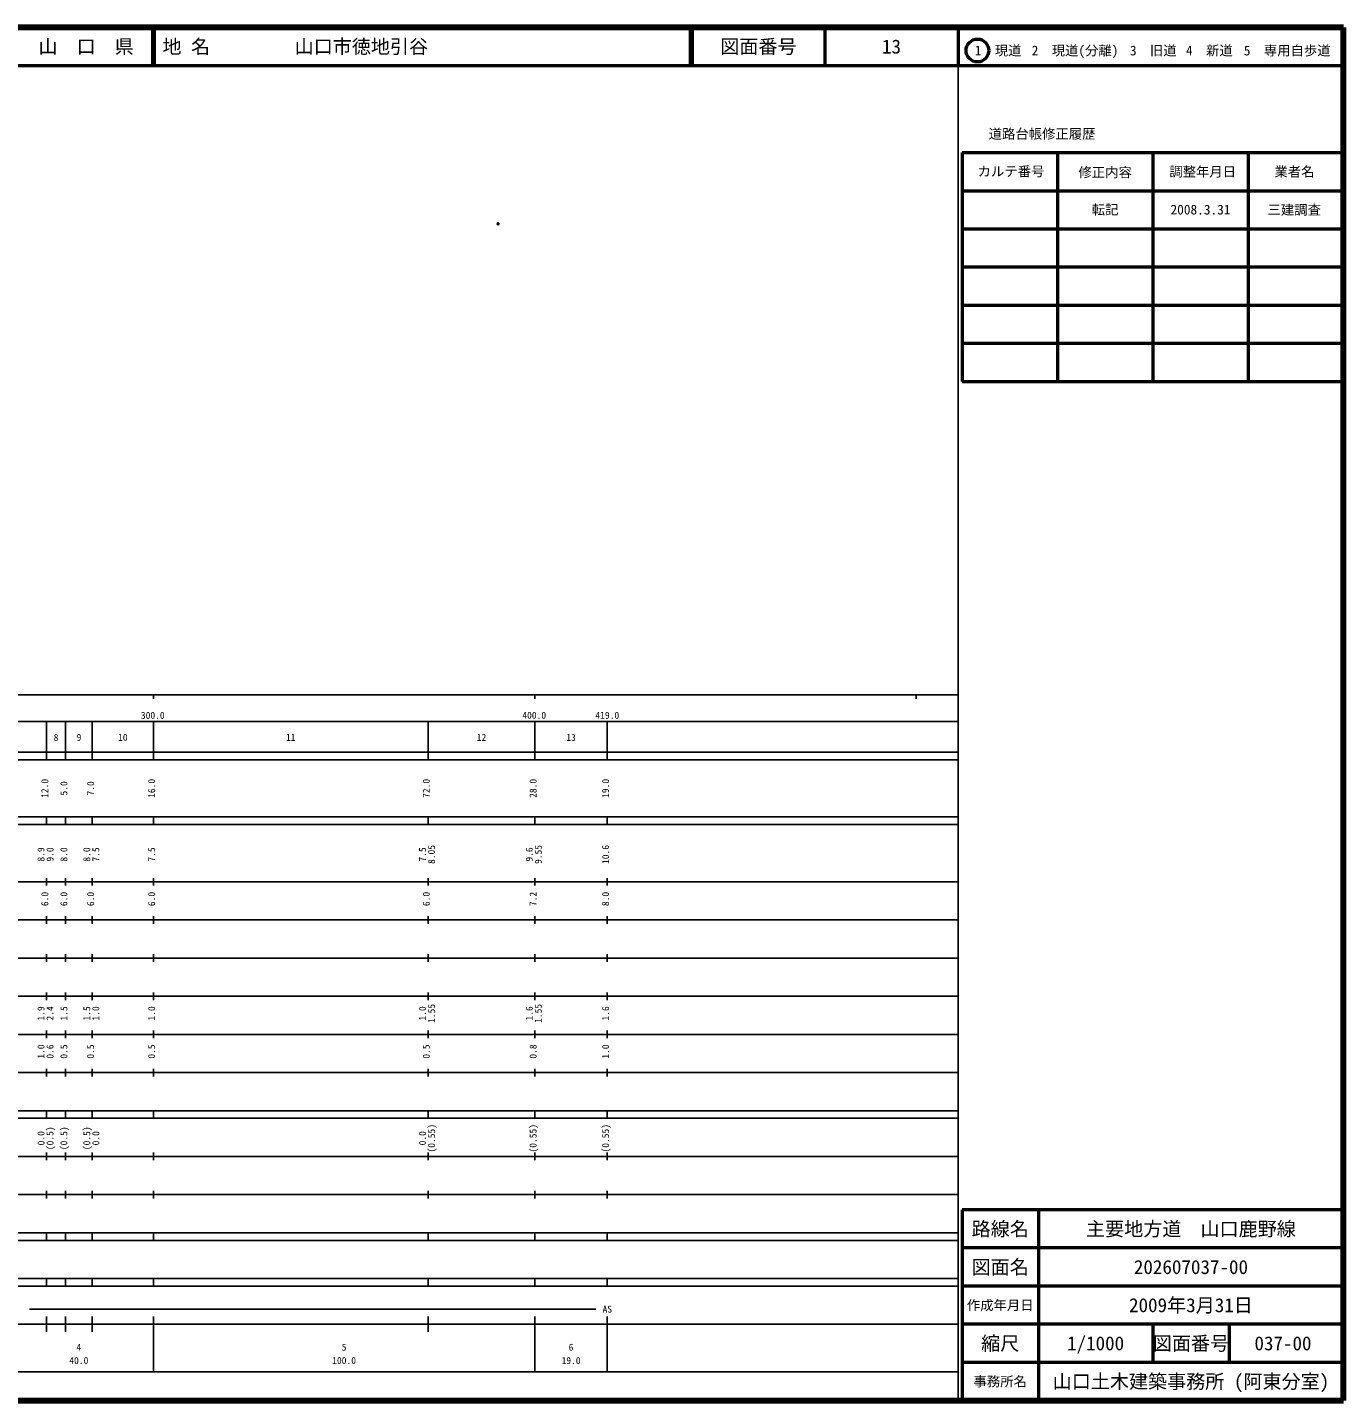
# Model space of a CAD drawing. Units: millimetres on the paper. Extents: x 40 to 680, y 20 to 380.
# Drawn here: x 335 to 680, y 20 to 380 of the extents above; entities that cross this region are included whole.
import ezdxf
from ezdxf.enums import TextEntityAlignment as Align

# ---------------------------------------------------------------- set-up
doc = ezdxf.new("R2010")
doc.units = ezdxf.units.MM
doc.header["$PDMODE"] = 32
doc.header["$PDSIZE"] = 0.5
doc.layers.add('M-OTRS', color=6, linetype='Continuous')
doc.layers.add('M-TTL-TXT', color=7, linetype='Continuous')
for name, color, linetype, lineweight in [('M-TTL', 2, 'Continuous', 140), ('M-TTL-BAND', 7, 'Continuous', 25), ('M-TTL-FRAM', 2, 'Continuous', 50), ('M-TTL-LINE', 7, 'Continuous', 50)]:
    doc.layers.add(name, color=color, linetype=linetype, lineweight=lineweight)
doc.styles.add('ＭＳ ゴシック', font='')
doc.styles.get('ＭＳ ゴシック').set_extended_font_data('MS Gothic')

msp = doc.modelspace()

# ---------------------------------------------------------------- linework, layer by layer
at = {"layer": 'M-OTRS'}
msp.add_point((458.349, 328.49), dxfattribs=at)
at = {"layer": 'M-TTL'}
for p, q in [((680, 380), (40, 380)), ((680, 20), (680, 380)), ((40, 20), (680, 20))]:
    msp.add_line(p, q, dxfattribs=at)
at = {"layer": 'M-TTL-BAND'}
for p, q in [((579, 20), (579, 370)), ((40, 205), (579, 205)), ((368, 205), (368, 204)), ((468, 205), (468, 204)), ((568, 205), (568, 204)), ((68, 198), (579, 198)), ((340, 188), (340, 198)), ((345, 188), (345, 198)), ((352, 188), (352, 198)), ((368, 188), (368, 198)), ((440, 188), (440, 198)), ((468, 188), (468, 198)), ((487, 188), (487, 198)), ((40, 190), (579, 190)), ((40, 188), (579, 188)), ((40, 173), (579, 173)), ((340, 171), (340, 173)), ((345, 171), (345, 173)), ((352, 171), (352, 173)), ((368, 171), (368, 173)), ((440, 171), (440, 173)), ((468, 171), (468, 173)), ((487, 171), (487, 173)), ((40, 171), (579, 171)), ((40, 156), (579, 156)), ((340, 155), (340, 157)), ((345, 155), (345, 157)), ((352, 155), (352, 157)), ((368, 155), (368, 157)), ((440, 155), (440, 157)), ((468, 155), (468, 157)), ((487, 155), (487, 157)), ((46, 146), (579, 146)), ((340, 145), (340, 147)), ((345, 145), (345, 147)), ((352, 145), (352, 147)), ((368, 145), (368, 147)), ((440, 145), (440, 147)), ((468, 145), (468, 147)), ((487, 145), (487, 147)), ((340, 135), (340, 137)), ((345, 135), (345, 137)), ((352, 135), (352, 137)), ((368, 135), (368, 137)), ((440, 135), (440, 137)), ((468, 135), (468, 137)), ((487, 135), (487, 137)), ((52, 136), (579, 136)), ((46, 126), (579, 126)), ((340, 125), (340, 127)), ((345, 125), (345, 127)), ((352, 125), (352, 127)), ((368, 125), (368, 127)), ((440, 125), (440, 127)), ((468, 125), (468, 127)), ((487, 125), (487, 127)), ((52, 116), (579, 116)), ((340, 115), (340, 117)), ((345, 115), (345, 117)), ((352, 115), (352, 117)), ((368, 115), (368, 117)), ((440, 115), (440, 117)), ((468, 115), (468, 117)), ((487, 115), (487, 117)), ((46, 106), (579, 106)), ((340, 105), (340, 107)), ((345, 105), (345, 107)), ((352, 105), (352, 107)), ((368, 105), (368, 107)), ((440, 105), (440, 107)), ((468, 105), (468, 107)), ((487, 105), (487, 107)), ((40, 96), (579, 96)), ((40, 94), (579, 94)), ((340, 94), (340, 96)), ((345, 94), (345, 96)), ((352, 94), (352, 96)), ((368, 94), (368, 96)), ((440, 94), (440, 96)), ((468, 94), (468, 96)), ((487, 94), (487, 96)), ((49, 84), (579, 84)), ((340, 83), (340, 85)), ((345, 83), (345, 85)), ((352, 83), (352, 85)), ((368, 83), (368, 85)), ((440, 83), (440, 85)), ((468, 83), (468, 85)), ((487, 83), (487, 85)), ((40, 74), (579, 74)), ((340, 73), (340, 75)), ((345, 73), (345, 75)), ((352, 73), (352, 75)), ((368, 73), (368, 75)), ((440, 73), (440, 75)), ((468, 73), (468, 75)), ((487, 73), (487, 75)), ((40, 64), (579, 64)), ((40, 62), (579, 62)), ((340, 62), (340, 64)), ((345, 62), (345, 64)), ((352, 62), (352, 64)), ((368, 62), (368, 64)), ((440, 62), (440, 64)), ((468, 62), (468, 64)), ((487, 62), (487, 64)), ((40, 52), (579, 52)), ((340, 50), (340, 52)), ((345, 50), (345, 52)), ((352, 50), (352, 52)), ((368, 50), (368, 52)), ((440, 50), (440, 52)), ((468, 50), (468, 52)), ((487, 50), (487, 52)), ((40, 50), (579, 50)), ((335.5, 44), (484, 44)), ((40, 40), (579, 40)), ((340, 38), (340, 42)), ((345, 38), (345, 42)), ((352, 38), (352, 42)), ((368, 27.5), (368, 42)), ((440, 38), (440, 42)), ((468, 27.5), (468, 42)), ((487, 27.5), (487, 42)), ((68, 27.5), (579, 27.5))]:
    msp.add_line(p, q, dxfattribs=at)
at = {"layer": 'M-TTL-FRAM'}
for p, q in [((580, 347.197), (580, 287.197)), ((580, 347.197), (680, 347.197)), ((580, 287.197), (680, 287.197)), ((680, 70), (580, 70)), ((580, 70), (580, 20))]:
    msp.add_line(p, q, dxfattribs=at)
at = {"layer": 'M-TTL-LINE'}
for p, q in [((367.75, 380), (367.75, 370)), ((368.25, 380), (368.25, 370)), ((508.747, 380), (508.747, 370)), ((509.247, 380), (509.247, 370)), ((543.997, 380), (543.997, 370)), ((579, 380), (579, 370)), ((40, 370), (680, 370)), ((605, 347.197), (605, 287.197)), ((630, 347.197), (630, 287.197)), ((655, 347.197), (655, 287.197)), ((580, 337.197), (680, 337.197)), ((580, 327.197), (680, 327.197)), ((580, 317.197), (680, 317.197)), ((580, 307.197), (680, 307.197)), ((580, 297.197), (680, 297.197)), ((600, 70), (600, 20)), ((680, 60), (580, 60)), ((680, 50), (580, 50)), ((680, 40), (580, 40)), ((630, 40), (630, 30)), ((650, 40), (650, 30)), ((680, 30), (580, 30))]:
    msp.add_line(p, q, dxfattribs=at)
msp.add_circle((584.031, 373.958), 3, dxfattribs=at)

# ---------------------------------------------------------------- texts
at = {"layer": 'M-TTL-BAND', "style": 'ＭＳ ゴシック'}
for s, p in [('300.0', (367.844, 198.195)), ('400.0', (467.844, 198.195)), ('419.0', (487, 198.195)), ('8', (342.5, 192.405)), ('9', (348.5, 192.405)), ('10', (360, 192.405)), ('11', (404, 192.405)), ('12', (454, 192.405)), ('13', (477.5, 192.405)), ('AS', (487, 42.5)), ('4', (348.466, 32.523)), ('5', (418, 32.523)), ('6', (477.5, 32.523)), ('40.0', (348.466, 29.033)), ('100.0', (418, 29.033)), ('19.0', (477.5, 29.033))]:
    msp.add_text(s, height=1.833, dxfattribs=at).set_placement(p, align=Align.BOTTOM_CENTER)
for s, p in [('12.0', (341, 180.5)), ('5.0', (346, 180.5)), ('7.0', (353, 180.5)), ('16.0', (369, 180.5)), ('72.0', (441, 180.5)), ('28.0', (469, 180.5)), ('19.0', (488, 180.5)), ('8.9', (340, 163.174)), ('9.0', (342.37, 163.174)), ('8.0', (346, 163.174)), ('8.0', (352, 163.174)), ('7.5', (354.37, 163.174)), ('7.5', (369, 163.174)), ('7.5', (440, 163.174)), ('8.05', (442.37, 163.174)), ('9.6', (468, 163.174)), ('9.55', (470.37, 163.174)), ('10.6', (488, 163.174)), ('6.0', (341, 151.5)), ('6.0', (346, 151.5)), ('6.0', (353, 151.5)), ('6.0', (369, 151.5)), ('6.0', (441, 151.5)), ('7.2', (469, 151.5)), ('8.0', (488, 151.5)), ('1.9', (340, 121.5)), ('2.4', (342.37, 121.5)), ('1.5', (346, 121.5)), ('1.5', (352, 121.5)), ('1.0', (354.37, 121.5)), ('1.0', (369, 121.5)), ('1.0', (440, 121.5)), ('1.55', (442.37, 121.5)), ('1.6', (468, 121.5)), ('1.55', (470.37, 121.5)), ('1.6', (488, 121.5)), ('1.0', (340, 111.5)), ('0.6', (342.37, 111.5)), ('0.5', (346, 111.5)), ('0.5', (353, 111.5)), ('0.5', (369, 111.5)), ('0.5', (441, 111.5)), ('0.8', (469, 111.5)), ('1.0', (488, 111.5)), ('0.0', (340, 88.764)), ('(0.5)', (342.37, 88.764)), ('(0.5)', (346, 88.764)), ('(0.5)', (352, 88.764)), ('0.0', (354.37, 88.764)), ('0.0', (440, 88.764)), ('(0.55)', (442.37, 88.764)), ('(0.55)', (469, 88.764)), ('(0.55)', (488, 88.764))]:
    msp.add_text(s, height=1.833, rotation=90, dxfattribs=at).set_placement(p, align=Align.BOTTOM_CENTER)
at = {"layer": 'M-TTL-TXT', "style": 'ＭＳ ゴシック'}
for s, height, p in [('山\u3000口\u3000県', 3.666, (350.375, 375)), ('図面番号', 3.666, (526.622, 375)), ('13', 3.666, (561.497, 375)), ('1\u3000現道', 2.566, (589.448, 373.958)), ('2\u3000現道(分離)', 2.566, (609.619, 373.958)), ('3\u3000旧道', 2.566, (630.121, 373.958)), ('4\u3000新道', 2.566, (644.824, 373.958)), ('5\u3000専用自歩道', 2.566, (665.228, 373.958)), ('道路台帳修正履歴', 2.566, (600.968, 352.113)), ('カルテ番号', 2.566, (592.839, 342.277)), ('修正内容', 2.566, (617.509, 342.023)), ('調整年月日', 2.566, (643.089, 342.197)), ('業者名', 2.566, (667.134, 342.197)), ('転記', 2.566, (617.5, 332.245)), ('2008.3.31', 2.566, (642.5, 332.245)), ('三建調査', 2.566, (667.077, 332.189)), ('路線名', 3.666, (590, 65)), ('路線名', 3.666, (590, 65)), ('主要地方道\u3000山口鹿野線', 3.666, (640, 65)), ('図面名', 3.666, (590, 55)), ('図面名', 3.666, (590, 55)), ('202607037-00', 3.666, (640, 55)), ('2009年3月31日', 3.666, (640, 45)), ('作成年月日', 2.566, (590, 45)), ('作成年月日', 2.566, (590, 45)), ('縮尺', 3.666, (590, 35)), ('縮尺', 3.666, (590, 35)), ('1/1000', 3.666, (615, 35)), ('図面番号', 3.666, (640, 35)), ('図面番号', 3.666, (640, 35)), ('037-00', 3.666, (664.125, 35)), ('事務所名', 2.566, (590, 25)), ('事務所名', 2.566, (590, 25)), ('山口土木建築事務所 (阿東分室)', 3.666, (640, 25))]:
    msp.add_text(s, height=height, dxfattribs=at).set_placement(p, align=Align.MIDDLE_CENTER)
for s, p in [('地 名', (370.38, 375)), ('山口市徳地引谷', (405.024, 375))]:
    msp.add_text(s, height=3.666, dxfattribs=at).set_placement(p, align=Align.MIDDLE_LEFT)

doc.saveas('drawing.dxf')
